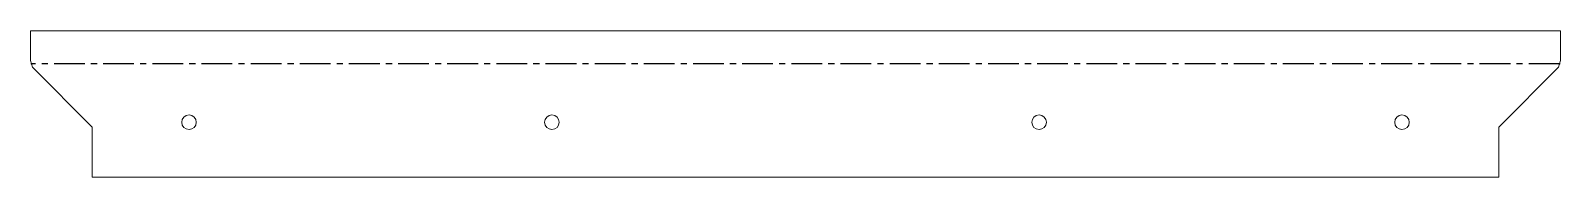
# Model space of a CAD drawing. Header units: millimetres. Extents: x -634 to -2, y 0 to 60.
import ezdxf

# ---------------------------------------------------------------- set-up
doc = ezdxf.new("R2010")
doc.units = ezdxf.units.MM
doc.header["$PDSIZE"] = -1
doc.linetypes.add('CENTERX2', pattern=[20.32, 12.7, -2.54, 2.54, -2.54])

msp = doc.modelspace()

# ---------------------------------------------------------------- linework, layer by layer
at = {"color": 7, "linetype": 'Continuous', "lineweight": 15}
for p, q in [((-634.36, 60.46), (-2, 60.46)), ((-634.36, 48.2), (-634.36, 60.46)), ((-2, 60.46), (-2, 48.2)), ((-633.62, 45.47), (-634.36, 48.2)), ((-608.88, 20.73), (-633.62, 45.47)), ((-2.74, 45.47), (-27.48, 20.73)), ((-2, 48.2), (-2.74, 45.47)), ((-608.88, 0), (-608.88, 20.73)), ((-27.48, 20.73), (-27.48, 0)), ((-608.88, 0), (-27.48, 0))]:
    msp.add_line(p, q, dxfattribs=at)
at = {"color": 7, "linetype": 'CENTERX2'}
msp.add_line((-2.37, 46.83), (-633.99, 46.83), dxfattribs=at)
at = {"color": 7, "linetype": 'Continuous', "lineweight": 15}
for centre in [(-568.88, 22.72), (-418.88, 22.72), (-217.48, 22.72), (-67.48, 22.72)]:
    msp.add_circle(centre, 3, dxfattribs=at)
at = {"color": 7, "linetype": 'Continuous'}
for p in [(-633.99, 46.83), (-2.37, 46.83)]:
    msp.add_point(p, dxfattribs=at)

doc.saveas('drawing.dxf')
